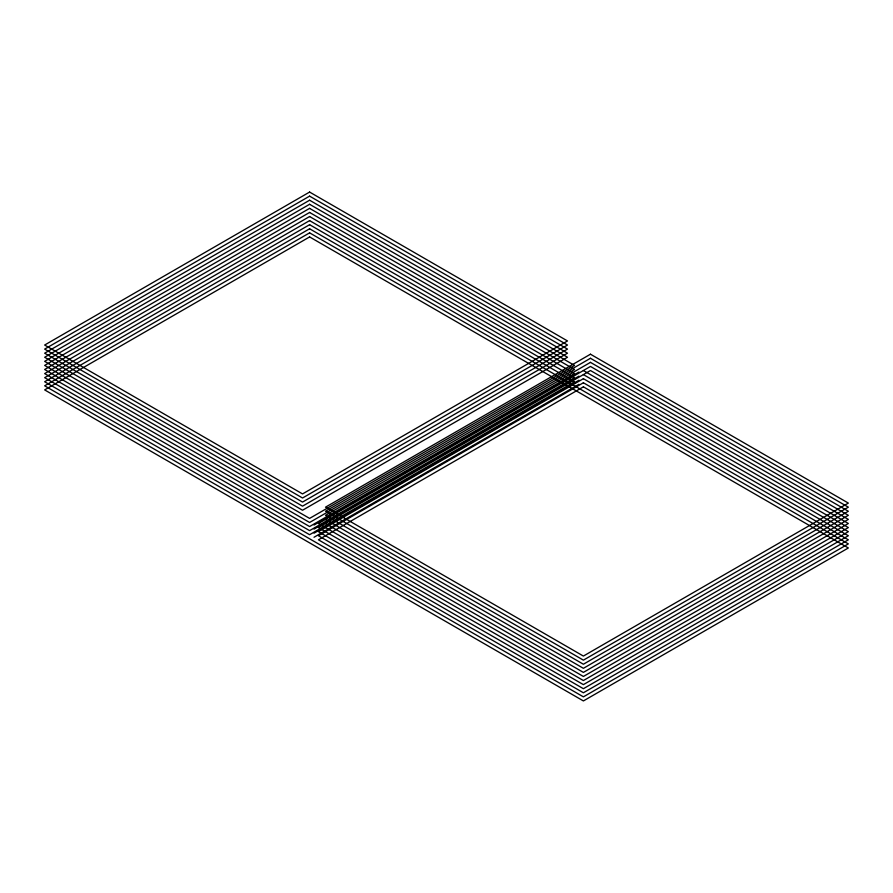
<?xml version="1.0" encoding="UTF-8"?>
<svg xmlns="http://www.w3.org/2000/svg" width="893" height="893" viewBox="0 0 893 893"><rect width="100%" height="100%" fill="white"/><g stroke="black" fill="none" stroke-linecap="round" stroke-linejoin="round"><path stroke-width="1.34" d="M314.023 525.028L578.977 372.057M314.023 529.102L578.977 376.132M314.023 533.188L578.977 380.217M314.023 537.262L578.977 384.291M583.397 370.528L848.35 523.499L583.397 676.47L318.433 523.499L590.463 366.443L848.35 515.339L583.397 668.31L325.499 519.413M583.397 374.602L848.35 527.573L583.397 680.544L318.433 527.573L590.463 370.528L848.35 519.413L583.397 672.384L325.499 523.499M309.603 192.062L44.65 345.033L302.537 493.918L567.501 340.947L309.603 192.062M309.603 196.136L44.65 349.107L302.537 498.004L567.501 345.033L309.603 196.136M309.603 200.222L44.65 353.193L302.537 502.078L567.501 349.107L309.603 200.222M309.603 204.296L44.65 357.267L302.537 506.164L567.501 353.193L309.603 204.296M309.603 208.37L44.65 361.341L302.537 510.238L567.501 357.267L309.603 208.37M309.603 212.456L44.65 365.427L309.603 518.398L574.567 365.427L309.603 212.456M309.603 216.53L44.65 369.501L309.603 522.472L574.567 369.501L309.603 216.53M309.603 220.616L44.65 373.587L309.603 526.557L574.567 373.587L309.603 220.616M309.603 224.69L44.65 377.661L309.603 530.632L574.567 377.661L309.603 224.69M309.603 228.775L44.65 381.746L309.603 534.717L574.567 381.746L309.603 228.775M309.603 232.85L44.65 385.821L583.397 696.864L848.35 543.893L309.603 232.85M309.603 236.935L44.65 389.906L583.397 700.938L848.35 547.967L309.603 236.935M590.463 354.208L325.499 507.179L583.397 656.065L848.35 503.094L590.463 354.208M590.463 358.283L325.499 511.254L583.397 660.15L848.35 507.179L590.463 358.283M590.463 362.368L325.499 515.339L583.397 664.225L848.35 511.254L590.463 362.368M583.397 378.688L318.433 531.659L583.397 684.63L848.35 531.659L583.397 378.688M583.397 382.762L318.433 535.733L583.397 688.704L848.35 535.733L583.397 382.762M583.397 386.836L318.433 539.807L583.397 692.778L848.35 539.807L583.397 386.836"/></g></svg>
